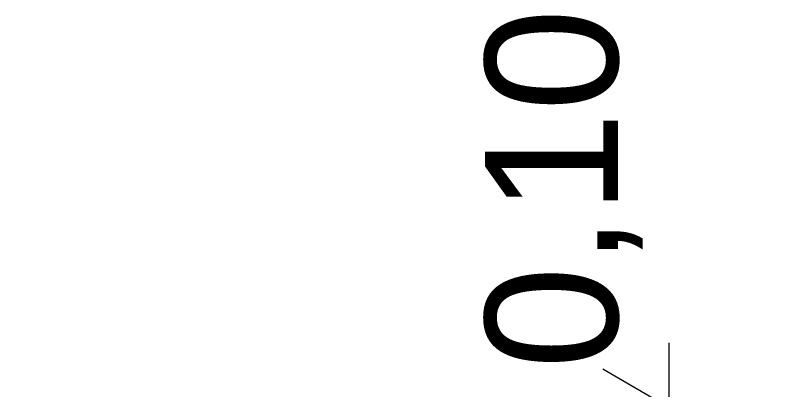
# Model space of a CAD drawing. Header units: metres. Extents: x -111189 to -108577, y -72951 to -72647.
# Drawn here: x -108811.09 to -108810.211, y -72940.097 to -72939.675 of the extents above; entities that cross this region are included whole.
import ezdxf

# ---------------------------------------------------------------- set-up
doc = ezdxf.new("R2010")
doc.units = ezdxf.units.M
doc.header["$MEASUREMENT"] = 0
doc.layers.add('12 - COTAS GERAIS', color=7, linetype='Continuous')
doc.styles.add('ESTILO_GERADO_7', font='')
doc.styles.get('ESTILO_GERADO_7').set_extended_font_data('Helvetica')
doc.dimstyles.new('ESTILO_GERADO__5', dxfattribs={"dimtxt": 0.15, "dimasz": 0.114, "dimexe": 0.18, "dimexo": 0.0625, "dimgap": 0, "dimtad": 1, "dimzin": 0, "dimdsep": 46, "dimtxsty": 'ESTILO_GERADO_7', "dimblk": 'ARROWHEAD_2', "dimblk1": 'ARROWHEAD_2', "dimblk2": 'ARROWHEAD_2', "dimcen": 0.09, "dimse1": 1, "dimse2": 1, "dimclrd": 7, "dimclre": 7, "dimclrt": 7, "dimadec": 0, "dimazin": 0, "dimtfac": 1, "dimtdec": 4, "dimtmove": 0, "dimatfit": 3, "dimfxl": 1, "dimtolj": 1, "dimtzin": 0, "dimarcsym": 0})

# ---------------------------------------------------------------- blocks, each defined once
blk = doc.blocks.new('*D2564', base_point=(-108649.91213, -72941.96242))
at = {"layer": '12 - COTAS GERAIS', "color": 7, "linetype": 'Continuous', "lineweight": 5, "transparency": 16777216}
for p, q in [((-108810.35114, -72940.11774), (-108810.35114, -72940.04439)), ((-108810.27614, -72940.16104), (-108810.42614, -72940.07444)), ((-108810.23864, -72940.11774), (-108810.46364, -72940.11774)), ((-108810.35114, -72940.21342), (-108810.35114, -72940.11774)), ((-108810.42614, -72940.17012), (-108810.27614, -72940.25672)), ((-108810.23864, -72940.21342), (-108810.46364, -72940.21342))]:
    blk.add_line(p, q, dxfattribs=at)
at = {"layer": '12 - COTAS GERAIS', "color": 7, "lineweight": 5, "transparency": 16777216, "insert": (-108810.38114, -72940.07439), "char_height": 0.15, "attachment_point": 7, "rotation": 90, "style": 'ESTILO_GERADO_7'}
blk.add_mtext('\\A1;{\\pql;\\fHelvetica|b0|i0|c0|p0;\\W1.000000;0,10}', dxfattribs=at)
blk = doc.blocks.new('ARROWHEAD_2')
at = {"color": 0, "linetype": 'Continuous', "lineweight": 0}
for p, q in [((-0.3781, -0.655), (0.3781, 0.655)), ((0, 0), (-1, 0))]:
    blk.add_line(p, q, dxfattribs=at)

msp = doc.modelspace()

# ---------------------------------------------------------------- dimensions: what is measured, and where the dimension line sits
at = {"layer": '12 - COTAS GERAIS', "color": 7, "linetype": 'Continuous', "lineweight": 5}
dim = msp.add_linear_dim(base=(-108810.35114, -72940.11774), p1=(-108810.21058, -72940.21342), p2=(-108811.08965, -72940.11774), angle=90, dimstyle='ESTILO_GERADO__5', dxfattribs=at)
dim.commit()
dim.dimension.update_dxf_attribs({"geometry": '*D2564', "text_midpoint": (-108810.45614, -72939.8802), "dimtype": 160, "text_rotation": 90})

doc.saveas('drawing.dxf')
